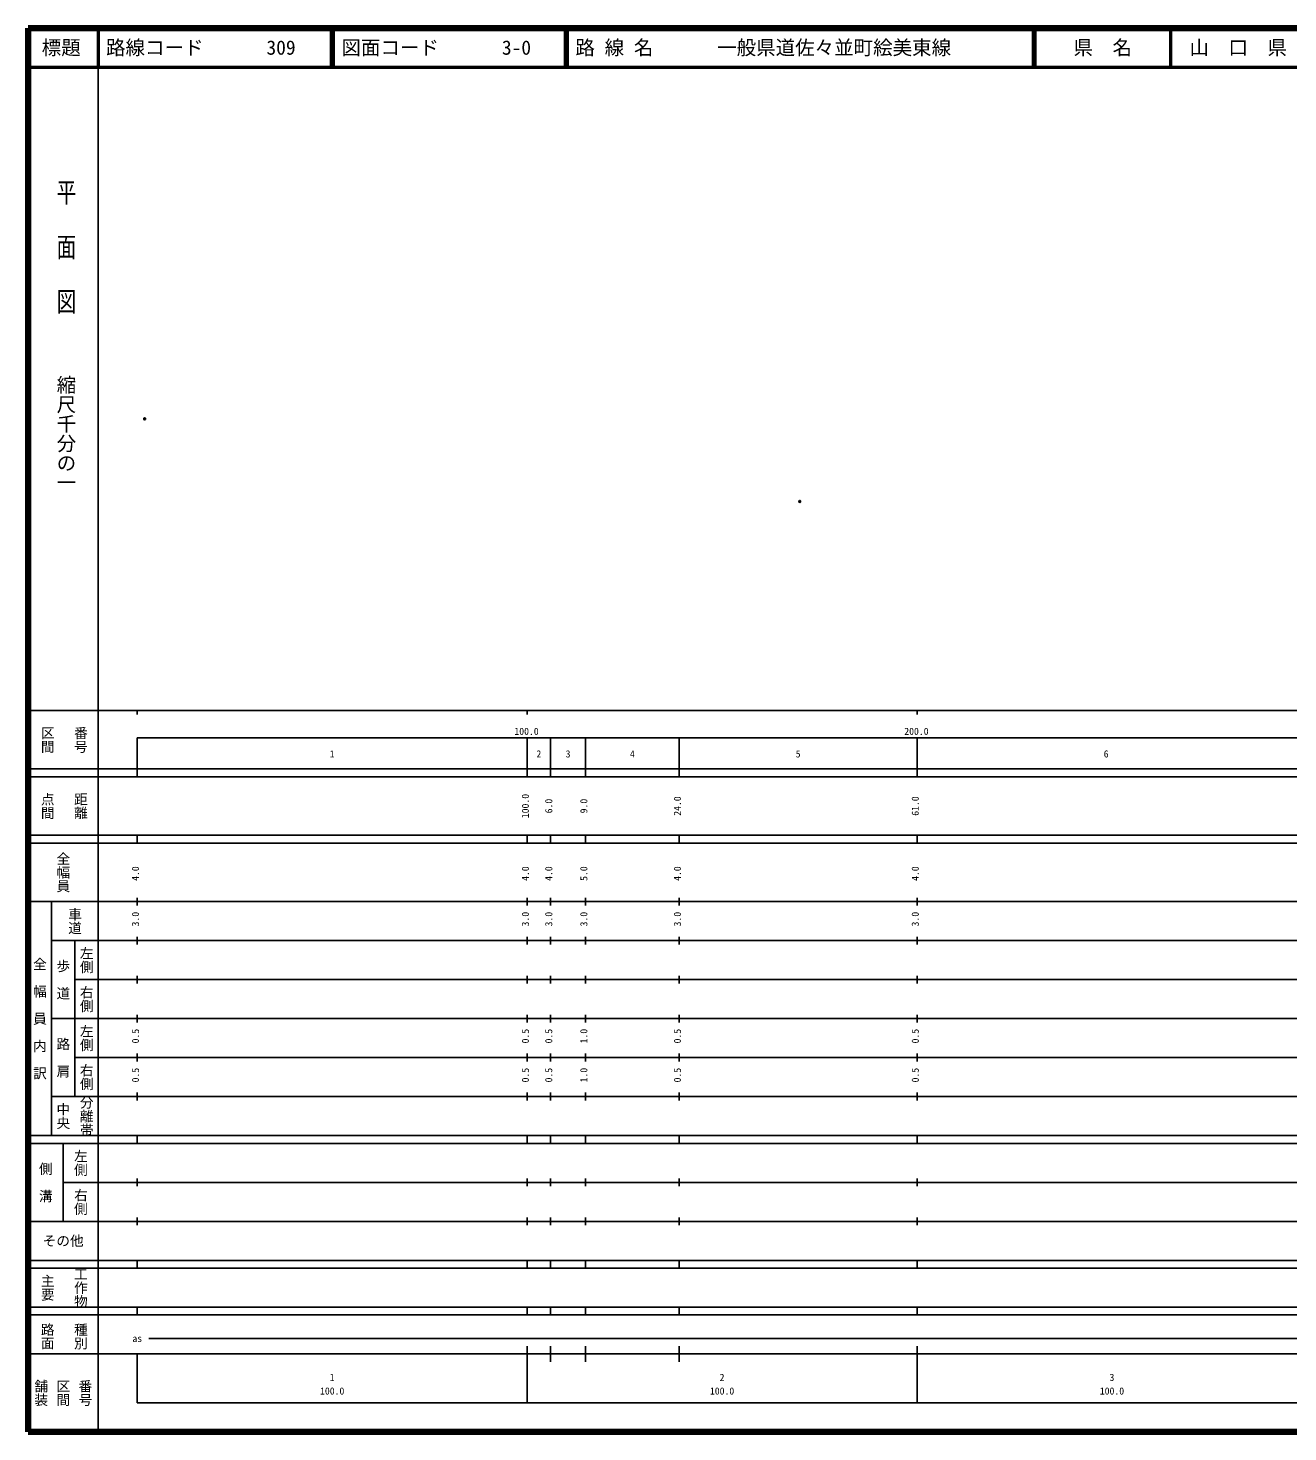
# Model space of a CAD drawing. Units: millimetres on the paper. Extents: x 40 to 680, y 20 to 380.
# Drawn here: x 40 to 363.1, y 20 to 380 of the extents above; entities that cross this region are included whole.
import ezdxf
from ezdxf.enums import TextEntityAlignment as Align

# ---------------------------------------------------------------- set-up
doc = ezdxf.new("R2010")
doc.units = ezdxf.units.MM
doc.header["$PDMODE"] = 32
doc.header["$PDSIZE"] = 0.5
doc.layers.add('M-OTRS', color=6, linetype='Continuous')
doc.layers.add('M-TTL-TXT', color=7, linetype='Continuous')
for name, color, linetype, lineweight in [('M-TTL', 2, 'Continuous', 140), ('M-TTL-BAND', 7, 'Continuous', 25), ('M-TTL-LINE', 7, 'Continuous', 50)]:
    doc.layers.add(name, color=color, linetype=linetype, lineweight=lineweight)
doc.styles.add('@ＭＳ ゴシック', font='')
doc.styles.add('ＭＳ ゴシック', font='')
doc.styles.get('@ＭＳ ゴシック').set_extended_font_data('@MS Gothic')
doc.styles.get('ＭＳ ゴシック').set_extended_font_data('MS Gothic')

msp = doc.modelspace()

# ---------------------------------------------------------------- linework, layer by layer
at = {"layer": 'M-OTRS'}
for p in [(69.899, 279.779), (237.905, 258.609)]:
    msp.add_point(p, dxfattribs=at)
at = {"layer": 'M-TTL'}
for p, q in [((40, 380), (40, 20)), ((680, 380), (40, 380)), ((40, 20), (680, 20))]:
    msp.add_line(p, q, dxfattribs=at)
at = {"layer": 'M-TTL-BAND'}
for p, q in [((58, 370), (58, 20)), ((40, 205), (579, 205)), ((68, 205), (68, 204)), ((168, 205), (168, 204)), ((268, 205), (268, 204)), ((68, 198), (579, 198)), ((68, 198), (68, 188)), ((168, 188), (168, 198)), ((174, 188), (174, 198)), ((183, 188), (183, 198)), ((207, 188), (207, 198)), ((268, 188), (268, 198)), ((40, 190), (579, 190)), ((40, 188), (579, 188)), ((40, 173), (579, 173)), ((68, 171), (68, 173)), ((168, 171), (168, 173)), ((174, 171), (174, 173)), ((183, 171), (183, 173)), ((207, 171), (207, 173)), ((268, 171), (268, 173)), ((40, 171), (579, 171)), ((40, 156), (579, 156)), ((46, 96), (46, 156)), ((68, 155), (68, 157)), ((168, 155), (168, 157)), ((174, 155), (174, 157)), ((183, 155), (183, 157)), ((207, 155), (207, 157)), ((268, 155), (268, 157)), ((46, 146), (579, 146)), ((52, 146), (52, 106)), ((68, 145), (68, 147)), ((168, 145), (168, 147)), ((174, 145), (174, 147)), ((183, 145), (183, 147)), ((207, 145), (207, 147)), ((268, 145), (268, 147)), ((68, 135), (68, 137)), ((168, 135), (168, 137)), ((174, 135), (174, 137)), ((183, 135), (183, 137)), ((207, 135), (207, 137)), ((268, 135), (268, 137)), ((52, 136), (579, 136)), ((46, 126), (579, 126)), ((68, 125), (68, 127)), ((168, 125), (168, 127)), ((174, 125), (174, 127)), ((183, 125), (183, 127)), ((207, 125), (207, 127)), ((268, 125), (268, 127)), ((52, 116), (579, 116)), ((68, 115), (68, 117)), ((168, 115), (168, 117)), ((174, 115), (174, 117)), ((183, 115), (183, 117)), ((207, 115), (207, 117)), ((268, 115), (268, 117)), ((46, 106), (579, 106)), ((68, 105), (68, 107)), ((168, 105), (168, 107)), ((174, 105), (174, 107)), ((183, 105), (183, 107)), ((207, 105), (207, 107)), ((268, 105), (268, 107)), ((40, 96), (579, 96)), ((40, 94), (579, 94)), ((49, 94), (49, 74)), ((68, 94), (68, 96)), ((168, 94), (168, 96)), ((174, 94), (174, 96)), ((183, 94), (183, 96)), ((207, 94), (207, 96)), ((268, 94), (268, 96)), ((49, 84), (579, 84)), ((68, 83), (68, 85)), ((168, 83), (168, 85)), ((174, 83), (174, 85)), ((183, 83), (183, 85)), ((207, 83), (207, 85)), ((268, 83), (268, 85)), ((40, 74), (579, 74)), ((68, 73), (68, 75)), ((168, 73), (168, 75)), ((174, 73), (174, 75)), ((183, 73), (183, 75)), ((207, 73), (207, 75)), ((268, 73), (268, 75)), ((40, 64), (579, 64)), ((40, 62), (579, 62)), ((68, 62), (68, 64)), ((168, 62), (168, 64)), ((174, 62), (174, 64)), ((183, 62), (183, 64)), ((207, 62), (207, 64)), ((268, 62), (268, 64)), ((40, 52), (579, 52)), ((68, 50), (68, 52)), ((168, 50), (168, 52)), ((174, 50), (174, 52)), ((183, 50), (183, 52)), ((207, 50), (207, 52)), ((268, 50), (268, 52)), ((40, 50), (579, 50)), ((71, 44), (565, 44)), ((40, 40), (579, 40)), ((68, 40), (68, 27.5)), ((168, 27.5), (168, 42)), ((174, 38), (174, 42)), ((183, 38), (183, 42)), ((207, 38), (207, 42)), ((268, 27.5), (268, 42)), ((68, 27.5), (579, 27.5))]:
    msp.add_line(p, q, dxfattribs=at)
at = {"layer": 'M-TTL-LINE'}
for p, q in [((58, 380), (58, 370)), ((117.75, 380), (117.75, 370)), ((118.25, 380), (118.25, 370)), ((177.75, 380), (177.75, 370)), ((178.25, 380), (178.25, 370)), ((297.75, 380), (297.75, 370)), ((298.25, 380), (298.25, 370)), ((333, 380), (333, 370)), ((40, 370), (680, 370))]:
    msp.add_line(p, q, dxfattribs=at)

# ---------------------------------------------------------------- texts
at = {"layer": 'M-TTL-BAND', "style": '@ＭＳ ゴシック', "width": 1.4}
msp.add_text('平  面  図', height=3.666, rotation=270, dxfattribs=at).set_placement((49.777, 306.475), align=Align.MIDDLE_RIGHT)
at = {"layer": 'M-TTL-BAND', "style": '@ＭＳ ゴシック'}
msp.add_text('縮尺千分の一', height=3.666, rotation=270, dxfattribs=at).set_placement((49.777, 261.03), align=Align.MIDDLE_RIGHT)
for s, p in [('区間', (45, 197.5)), ('番号', (53.5, 197.5)), ('点間', (45, 180.5)), ('距離', (53.5, 180.5)), ('全幅員', (49, 163.5)), ('車道', (52, 151)), ('左側', (55, 141)), ('全\u3000幅\u3000員\u3000内\u3000訳', (43, 126)), ('歩\u3000道', (49, 136)), ('右側', (55, 131)), ('左側', (55, 121)), ('路\u3000肩', (49, 116)), ('右側', (55, 111)), ('分離帯', (55, 101)), ('中央', (49, 101)), ('左側', (53.5, 89)), ('側\u3000溝', (44.5, 84)), ('右側', (53.5, 79)), ('工作物', (53.5, 57)), ('主要', (45, 57)), ('路面', (45, 44.5)), ('種別', (53.5, 44.5)), ('舗装', (43.333, 30)), ('区間', (49, 30)), ('番号', (54.667, 30))]:
    msp.add_text(s, height=2.566, rotation=270, dxfattribs=at).set_placement(p, align=Align.MIDDLE_CENTER)
at = {"layer": 'M-TTL-BAND', "style": 'ＭＳ ゴシック'}
for s, p in [('100.0', (167.844, 198.195)), ('200.0', (267.844, 198.195)), ('1', (118, 192.405)), ('2', (171, 192.405)), ('3', (178.5, 192.405)), ('4', (195, 192.405)), ('5', (237.5, 192.405)), ('6', (316.5, 192.405)), ('as', (68, 42.5)), ('1', (118, 32.523)), ('2', (218, 32.523)), ('3', (318, 32.523)), ('100.0', (118, 29.033)), ('100.0', (218, 29.033)), ('100.0', (318, 29.033))]:
    msp.add_text(s, height=1.833, dxfattribs=at).set_placement(p, align=Align.BOTTOM_CENTER)
for s, p in [('100.0', (169, 180.5)), ('6.0', (175, 180.5)), ('9.0', (184, 180.5)), ('24.0', (208, 180.5)), ('61.0', (269, 180.5)), ('4.0', (69, 163.174)), ('4.0', (169, 163.174)), ('4.0', (175, 163.174)), ('5.0', (184, 163.174)), ('4.0', (208, 163.174)), ('4.0', (269, 163.174)), ('3.0', (69, 151.5)), ('3.0', (169, 151.5)), ('3.0', (175, 151.5)), ('3.0', (184, 151.5)), ('3.0', (208, 151.5)), ('3.0', (269, 151.5)), ('0.5', (69, 121.5)), ('0.5', (169, 121.5)), ('0.5', (175, 121.5)), ('1.0', (184, 121.5)), ('0.5', (208, 121.5)), ('0.5', (269, 121.5)), ('0.5', (69, 111.5)), ('0.5', (169, 111.5)), ('0.5', (175, 111.5)), ('1.0', (184, 111.5)), ('0.5', (208, 111.5)), ('0.5', (269, 111.5))]:
    msp.add_text(s, height=1.833, rotation=90, dxfattribs=at).set_placement(p, align=Align.BOTTOM_CENTER)
msp.add_text('その他', height=2.566, dxfattribs=at).set_placement((49, 69), align=Align.MIDDLE_CENTER)
at = {"layer": 'M-TTL-TXT', "style": 'ＭＳ ゴシック'}
for s, p in [('標題', (48.5, 375)), ('県\u3000名', (315.625, 375)), ('山\u3000口\u3000県', (350.375, 375))]:
    msp.add_text(s, height=3.666, dxfattribs=at).set_placement(p, align=Align.MIDDLE_CENTER)
for s, p in [('路線コード', (60, 375)), ('309', (101.142, 375)), ('図面コード', (120.38, 375)), ('3-0', (161.521, 375)), ('路 線 名', (180.38, 375)), ('一般県道佐々並町絵美東線', (216.734, 375))]:
    msp.add_text(s, height=3.666, dxfattribs=at).set_placement(p, align=Align.MIDDLE_LEFT)

doc.saveas('drawing.dxf')
